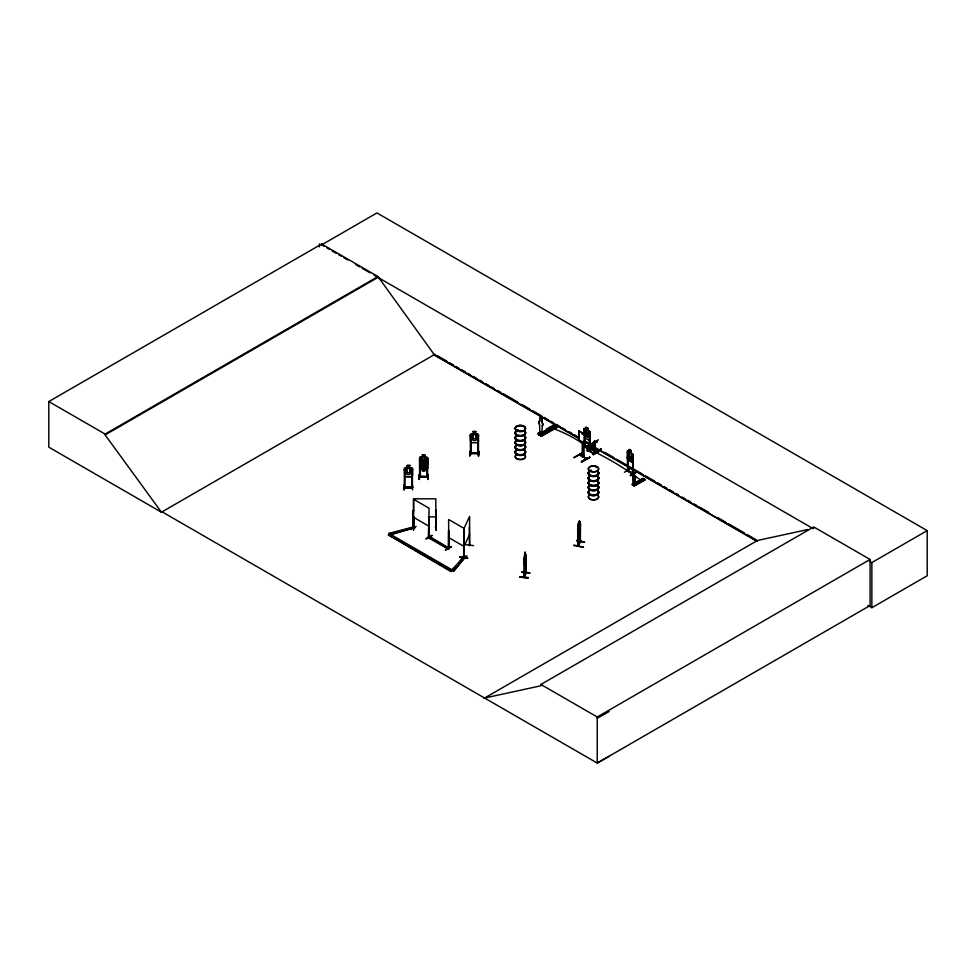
<?xml version="1.0" encoding="UTF-8"?>
<svg xmlns="http://www.w3.org/2000/svg" width="976" height="976" viewBox="0 0 976 976"><rect width="100%" height="100%" fill="white"/><g stroke="black" fill="none" stroke-linecap="round" stroke-linejoin="round"><path stroke-width="1.46" d="M419.46 474.312L418.985 479.472L419.46 474.69M419.448 479.472L419.436 474.312M419.582 463.771L420.424 465.979L426.817 465.979L427.744 463.722M419.534 458.94L420.29 458.94L420.375 477.166L419.448 476.337M420.424 465.979L426.744 465.857L427.659 463.71M419.68 467.943L419.68 457.781L420.449 456.963L419.582 457.805L419.619 477.215L419.534 476.337M426.927 477.191L427.72 476.325L427.573 477.215L419.448 477.166M426.841 476.532L420.29 476.337M427.659 459.11L426.902 458.94L426.902 477.166M427.732 479.484L427.769 474.312L427.854 479.436M584.051 441.945L584.038 446.447L584.953 446.703L584.295 444.824L583.977 446.52L589.833 449.899L590.114 431.636L590.163 449.716L583.977 446.52M584.075 434.43L584.343 428.281L584.612 446.788L584.88 437.626M584.282 446.313L584.307 437.297M404.332 469.59L405.077 469.602L404.332 469.59L404.32 487.854L404.418 486.939L405.15 487.353M403.881 485.292L404.137 490.123L404.284 484.974M412.409 487.28L404.357 486.975M405.235 467.626L411.567 467.76L412.531 468.504L412.531 474.531L411.591 476.727L405.211 476.642L404.369 468.407L407.09 467.65M405.211 476.642L411.591 476.678L412.531 474.531M405.077 487L411.713 487.268M407.09 465.491L409.81 465.467L407.09 465.491L407.175 467.785L405.821 468.504L405.821 472.652L407.175 474.446L409.713 474.482L411.079 472.726L411.079 468.578L409.713 467.821L409.81 465.467M409.81 467.748L412.531 468.504L412.348 487.976C413.592 486.487 410.615 487.061 411.774 487.939L411.701 469.688L412.445 469.7L411.701 469.688M412.738 485.401L412.494 489.891M478.447 453.132C475.434 453.718 469.224 452.144 470.432 453.913L470.395 434.454L473.201 433.771M470.383 453.681L478.447 453.779M478.435 453.328L470.383 453.023M471.103 435.65L470.347 435.808L471.103 435.65L471.176 453.877M471.079 453.694L471.018 452.998M475.837 431.563L473.116 431.477L473.201 433.832L471.847 434.552L471.847 438.7L473.201 440.493L475.739 440.53L477.105 438.761L477.105 434.625L475.739 433.856L475.837 431.514L473.201 431.612M475.837 433.734L478.557 434.613L478.374 454.023L477.654 453.986L478.533 453.779M477.593 433.759L471.298 433.808M477.728 435.735L478.472 435.747L477.728 435.735L477.801 454.011L477.715 453.303M478.557 440.579L477.618 442.775L471.237 442.689L470.395 440.42L470.481 434.491M478.46 456.28L478.667 451.119L478.46 455.902M478.765 451.449L478.521 456.182M541.753 434.308L542.278 425.768A2.769 1.598 60 0 0 541.875 421.986L541.875 419.546A1.379 0.793 60 0 0 540.899 417.85A1.379 0.793 60 0 0 539.923 418.423L539.801 420.924A2.769 1.598 60 0 0 539.521 424.17L539.862 433.368L540.728 432.563M634.742 484.669L635.01 479.021A1.842 1.061 60 0 0 634.742 476.508L634.254 473.872M634.815 484.633L635.095 478.984A1.842 1.061 60 0 0 634.815 476.459L634.742 476.508M459.672 557.259L467.736 558.321M459.72 556.808L467.736 558.016M528.37 577.536L520.208 576.975M525.893 554.758L525.966 572.814L524.563 576.731M525.966 572.863L525.905 572.107L525.466 572.595M580.33 528.162L580.061 530.834L578.048 534.336L579.976 530.81M541.875 434.235C536.58 432.197 543.522 433.027 539.435 432.514L539.435 434.491M540.094 433.429L540.326 435.003M538.862 434.71L538.276 433.039C541.68 431.148 538.728 434.259 540.85 432.868M633.607 473.75L633.522 475.702A1.842 1.061 60 0 0 633.241 477.911L633.253 484.047L634.058 483.828M633.217 483.925L634.095 483.718M633.973 483.815C633.18 485.926 634.168 482.351 633.375 484.157M573.803 545.584C588.016 547.914 585.576 547.719 573.937 545.035M525.442 562.005C523.136 572.326 523.661 553.758 525.503 553.477L525.796 573.278M578.292 527.613L578.024 546.133L578.634 522.197C580.122 518.512 580.476 529.224 578.548 531.066L578.121 530.029M580.049 541.265L580.671 540.948L577.707 546.035L577.694 526.625L578.609 522.172M580.354 542.095L580.244 522.184L580.354 542.095L580.671 541.033M580.622 541.692L578.121 546.096M416.179 526.454L410.335 529.565M445.52 549.878L451.388 546.462L445.544 549.866M517.268 430.148L517.902 430.55M517.146 430.05L517.146 430.282M518.097 430.196L517.487 430.074M518.402 430.465L517.744 429.843M589.992 470.737L591.541 470.505M591.456 470.847L591.407 470.761M596.19 467.321L596.983 467.211L596.324 467.504M539.801 432.819L540.667 433.039M524.649 553.612L525.125 551.928L524.563 562.383L524.332 561.371M524.649 554.344L524.942 553.416M524.563 560.602L525.015 555.015L524.49 577.463L524.637 553.477M520.135 577.292L520.22 576.657M521.757 572.034L529.858 572.79M524.161 558.028L524.161 577.438L524.271 576.328M525.454 572.497L525.356 553.087M524.515 577.377L525.893 572.814L524.173 577.389L524.49 576.755M633.412 483.73L635.449 485.121L635.291 484.255L634.217 485.499L632.424 483.828L632.948 485.109L643.538 478.984L632.643 484.938M627.873 453.047L627.336 452.742L628.068 452.925L627.751 471.103L627.336 451.363L627.885 450.961L633.168 454.645L633.18 474.129L632.582 473.86L632.79 455.609L633.436 475.751A1.842 1.061 60 0 0 633.168 477.959L633.485 483.754M586.796 432.71L588.601 431.746L587.381 433.6L588.552 436.955L586.991 433.856C586.222 436.882 583.965 434.454 586.576 433.124L585.38 429.891L586.905 432.71M589.785 438.395C588.394 443.324 591.541 432.673 589.162 431.294M632.387 462.392L633.046 460.611L632.436 462.49L627.873 459.903L627.336 457.317L627.983 459.818M419.582 462.014L420.522 459.745L426.902 459.806L427.744 462.014M419.68 462.026L420.583 459.818M463.759 539.435L463.612 557.711M469.334 527.321L469.59 545.633L469.346 544.693M465.528 544.596L473.494 545.608M469.212 545.56L469.297 544.718M463.978 557.54L463.881 528.724L469.602 516.389L469.602 545.413M633.461 473.946L634.168 473.702M624.42 472.286L630.252 468.626M463.881 546.78L469.602 534.445M435.418 527.369L435.503 527.65M627.287 470.822L633.119 474.092M632.509 473.116L633.29 473.262M633.375 474.007L627.666 470.676M470.286 451.327L469.712 456.17L470.298 451.034M578.695 522.294L579.207 521.404L578.695 523.038M579.463 520.684L579.439 523.026L580.049 521.879L578.048 525.356M580.61 523.575L580.11 541.997M576.706 540.533L584.575 542.034L576.584 540.423M577.719 545.303L580.073 541.57M414.141 527.833L413.763 526.991M413.726 510.838L413.726 498.809L435.833 498.809L435.857 527.87L435.503 526.991M589.992 470.505L590.639 470.676M591.31 470.481L590.761 470.225M455.89 566.507L450.985 571.57L388.436 534.897L450.985 571.009L464.344 556.039L465.784 556.442L453.572 571.326L394.792 537.813M458.708 563.213L464.344 556.039M453.572 571.326L465.784 556.442M578.304 545.694L578.036 544.913M419.448 476.996L427.634 476.983M413.153 528.333L413.409 510.131L413.177 528.358M428.745 537.044L429.05 508.191L413.409 499.163L413.409 528.187M428.574 537.178L428.781 519.012L428.525 537.215L429.586 536.495L449.143 548.353L447.996 549.012L428.452 537.727L428.549 536.69M464.051 557.357L464.234 528.504L448.594 519.476L448.862 548.646M448.899 548.012L448.655 548.805L448.594 530.444L448.362 548.671M427.744 467.919L425.024 468.761M549.72 429.818C550.427 427.5 546.377 430.013 549.525 429.708M627.958 450.924L627.336 451.363M427.634 476.532L419.448 476.508M552.526 425.756C562.054 431.319 548.219 424.731 554.148 425.182M539.02 434.954L554.71 425.39L538.642 434.747M554.71 425.39L538.227 434.344M540.399 435.723L541.229 436.065L540.423 435.747L557.089 426.744L554.148 424.828M556.515 426.414L556.906 426.939M635.449 484.34L634.217 485.841L645.124 479.887C638.402 475.837 647.271 483.193 641.927 478.972M633.863 485.658L644.953 479.472L643.001 478.35M629.215 451.705L629.276 449.448L631.228 450.546L631.094 461.733M631.228 450.546L629.215 449.485L629.276 460.709M632.424 453.511L633.168 454.645M633.314 455.914L632.582 455.731M628.044 470.273L627.275 470.103L627.934 470.469M630.362 475.385L636.218 472.018L630.411 475.446M426.073 538.654L431.917 535.263M426.097 538.972L432.051 535.629M445.373 550.147L451.388 546.841M463.734 557.003L464.027 557.015M461.245 559.309L467.126 555.881M162.162 511.875L161.528 512.254L48.8 447.167L48.8 401.563L321.641 244.037L377.968 276.55L434.296 354.678L579.085 438.273M321.641 244.037L321.641 244.878L376.968 212.939L927.2 530.615L927.2 575.755L871.873 607.694L867.92 605.401M48.8 401.563L105.127 434.076L377.968 276.55M609.17 756.254L597.227 763.061L162.089 511.839L161.443 512.205L105.127 434.918L377.968 277.391M161.443 512.205L434.93 354.312M539.801 418.484L539.923 418.423A1.379 0.793 60 0 1 540.777 417.923A1.379 0.793 60 0 1 541.753 419.619L541.753 422.059A2.769 1.598 60 0 1 542.156 425.841L542.278 425.768M539.801 420.924L539.923 420.851A2.769 1.598 60 0 0 539.399 424.243L539.521 424.17M538.276 433.039L540.118 432.246M546.792 429.062C555.454 432.966 542.558 429.489 548.402 428.135L551.342 430.062L548.402 428.135M551.452 426.378L554.392 428.305L551.452 426.378C545.608 427.732 558.504 431.209 549.842 427.305A192.76 160.65 -52.2 0 1 591.48 450.07M538.496 433.173L538.496 434.113L540.972 435.54L540.972 434.601L542.595 433.673L542.815 434.979L540.863 433.856M540.972 434.601L542.815 433.808M540.472 435.772L556.54 426.561M542.009 435.247L557.076 426.512M538.288 434.381L541.436 436.309L557.32 427.134L540.972 436.052L541.204 434.735M541.046 436.101L556.71 426.817M388.436 534.897L414.776 527.638L388.436 535.458M578.927 431.063L584.917 434.381L584.795 443.482L578.927 440.091L578.927 431.063L584.917 434.381M586.003 427.244L587.918 428.354L586.003 427.244L585.039 433.954L586.003 436.284L587.796 437.321L588.76 436.101L587.918 428.354M587.918 430.587L589.87 431.77M582.172 434.088L583.392 433.381L583.965 434.881L583.88 433.759L582.733 434.418M578.927 440.091L584.917 443.409M584.136 429.22L584.673 437.663M584.953 445.202L583.977 445.019M584.624 446.52L589.516 448.96M593.969 449.119C596.348 437.98 592.944 437.834 595.275 450.631M428.452 537.727L429.586 536.495M594.616 441.591L593.969 441.591M587.064 448.496L587.064 446.239L598.373 439.773M597.422 440.64L587.064 446.618M595.275 441.969L594.616 441.969M587.479 446.849L588.125 446.471L588.04 448.301M597.117 441.567L587.393 447.557M587.369 447.508L597.422 441.762M589.675 446.618L595.214 443.787L587.369 448.326M586.991 448.448L594.884 443.982M589.541 440.335C591.041 443.836 587.454 451.424 590.163 448.216L589.516 447.862M574.034 457.585C598.752 443.494 557.54 466.735 582.16 453.23M601.301 449.021L593.457 453.559L587.296 449.973L595.104 445.459M587.32 450.009L595.128 445.495M595.433 445.642L587.589 450.168L587.613 451.278L587.296 449.777L593.64 453.45M587.296 451.095L593.835 447.325M595.409 446.727L587.589 451.241L591.358 449.119L596.897 452.315L596.897 451.193L591.358 447.996L591.358 449.119M597.227 452.132L597.227 450.997L591.688 447.801L591.688 448.936L595.433 446.764M583.392 454.914L582.172 455.572L583.965 455.194L583.965 456.329L582.733 457.036L582.733 441.933M582.172 456.707L583.965 456.329L583.88 441.286M600.996 448.887L593.152 453.352L593.152 454.487L601.301 450.156L593.457 454.621L593.457 453.559M593.481 453.352L587.454 449.875M593.152 454.487L600.996 449.948M586.808 458.488C598.922 452.754 570.033 468.504 586.491 458.683C563.969 446.459 602.216 466.992 579.622 454.694M581.537 461.916L589.675 457.207M428.452 537.154L447.996 548.439L449.143 547.78M632.424 483.828L633.644 483.303M638.097 481.18C643.33 483.523 635.827 481.558 639.182 480.558L641.134 481.68M593.518 451.29A369.489 236.094 -7.2 0 1 642.086 481.131L640.134 480.009L641.208 479.387L643.16 480.509M633.692 484.194L643.001 478.508L632.253 484.718L634.388 485.841M633.839 485.621L644.733 479.667M634.229 485.853L644.99 479.728M483.95 698.401L757.437 540.497L807.823 529.541M484.584 698.023L540.911 685.774L540.911 684.469L813.752 526.942L870.08 559.455L870.08 605.535L597.227 763.061L597.227 716.982L870.08 559.455M813.752 528.248L813.118 528.626L374.04 275.122M869.262 561.041L871.873 562.554L927.2 530.615M597.227 718.299L609.17 711.492M518.146 430.575L517.243 430.636M591.285 470.847L590.041 470.664M464.027 557.674L463.966 539.325M392.181 536.312L389.583 534.799L388.936 533.384L414.105 526.784L414.776 527.638M388.936 533.945L414.105 527.357L414.776 528.199M518.024 430.745L517.219 430.745M548.61 428.976L549.305 428.928M413.47 527.528L414.092 527.833M639.78 481.766C639.731 479.899 639.158 482.766 639.927 480.997M629.276 451.815L628.312 452.01L628.312 456.158L629.276 458.476L631.094 459.513L632.07 458.281L632.07 454.133L631.094 452.84M627.58 470.017L627.751 471.103M632.729 472.97L632.997 474.092M404.418 487.622L412.506 487.732M632.729 473.165L627.934 470.664L633.18 473.47M632.875 473.689L632.79 455.609M413.665 525.356L413.69 529.773M435.869 525.356L436.126 530.139L435.93 525.308M435.833 527.833L435.833 509.777M413.482 530.102L413.665 524.978M436.101 530.102L435.882 524.978M420.583 459.879L426.841 459.818M419.582 467.919L420.583 468.687L426.878 468.712M419.582 467.98L422.303 468.761M428.464 516.865L435.833 516.865M420.449 457.012L426.78 456.975L427.744 457.805L427.744 467.968M404.259 487.841L412.433 487.927M525.6 559.358L525.369 562.042M521.696 572.192L529.87 573.058M520.196 577.048L528.382 577.877L520.147 577.231M576.584 540.68L584.465 542.217M464.344 556.601L465.784 557.015M388.936 533.384L453.572 570.765M627.629 470.688L627.544 452.62M549.525 428.793L549.525 429.904L548.183 429.391M629.276 452.559L631.094 453.584M629.276 456.707L631.094 457.732M321.641 244.878L324.264 246.391M326.887 247.904L329.51 249.417M332.121 250.93L336.049 253.199M338.672 254.712L341.295 256.224M343.918 257.737L347.846 260.006M355.703 264.545L359.632 266.814M362.255 268.327L370.111 272.853M590.114 431.636L589.297 431.441L589.236 449.497M586.064 429.586L584.014 429.196L584.075 435.174M589.077 431.392L584.099 428.427M584.6 437.699L589.187 440.274M437.565 355.825L446.776 361.144M449.411 362.669L453.364 364.951M455.987 366.464L458.622 367.989M461.258 369.501L465.21 371.783M467.846 373.308L470.469 374.833M473.104 376.346L477.057 378.627M479.692 380.152L482.315 381.665M486.268 383.946L488.903 385.471M491.538 386.984L494.161 388.509M498.114 390.79L500.749 392.303M503.384 393.828L517.866 402.185M521.806 404.467L529.712 409.029M532.335 410.542L541.558 415.861M544.181 417.386L548.134 419.668M550.769 421.181L553.404 422.706M556.039 424.231L559.98 426.5M562.615 428.025L565.25 429.55M569.191 431.819L571.826 433.344M574.461 434.869L578.414 437.15M586.308 441.701L590.26 443.982M604.742 452.339L613.953 457.659M616.588 459.184L631.069 467.541M633.692 469.066L642.916 474.385M645.539 475.898L654.762 481.229M657.385 482.742L661.338 485.023M663.973 486.548L666.608 488.061M669.243 489.586L673.184 491.867M675.819 493.38L678.454 494.905M682.395 497.187L685.03 498.699M687.665 500.224L690.3 501.737M694.253 504.019L696.876 505.544M699.511 507.056L708.722 512.388M717.946 517.707L725.839 522.258M728.474 523.783L744.273 532.896M746.896 534.421L756.119 539.74M584.356 441.311L756.79 540.875M433.429 354.556L578.707 438.431M583.99 441.481L589.272 444.531M591.907 446.056L631.521 468.931M634.168 470.456L756.986 541.363M554.148 425.06L557.076 426.756M587.637 446.191L587.723 448.118M587.064 446.239L587.479 448.728M591.688 448.936L593.969 450.253M594.945 450.814L594.299 450.436L594.299 441.408M589.187 448.021L589.833 448.399M640.134 480.009L642.086 481.131M581.842 461.733L589.65 457.549L581.537 461.538M633.79 483.828L633.095 483.535L633.095 484.852M633.79 485.145L633.192 483.474M413.409 517.219L429.05 526.247M448.594 537.532L464.234 546.56M430.892 537.813L449.143 548.353M540.911 684.469L597.227 716.982M632.912 485.109L632.265 484.73M539.96 432.917L539.289 432.6L539.289 434.576M539.899 433.137L539.887 432.112M577.694 532.554L578.048 534.336M871.873 562.554L871.873 607.694M635.291 484.255L635.291 484.877M633.107 454.645L633.107 460.66M628.068 452.925L628.129 471.018M593.64 453.254L593.481 454.67M584.795 434.454L584.795 443.482M584.624 445.361L584.624 446.898M583.392 442.506L583.392 456.048L582.245 456.707L582.245 441.652M579.049 431.002L579.049 440.03M542.595 433.673L542.595 434.613M427.659 457.781L427.573 477.215M414.092 516.853L414.056 527.882M413.726 516.865L413.714 528.358M405.077 469.602L404.979 487.878M319.433 243.866L319.433 246.855M105.127 434.076L105.127 434.918M598.044 476.8A5.246 3.026 0 0 1 593.506 481.351A5.246 3.026 0 0 1 588.967 476.8M597.971 477.118A5.161 2.977 0 0 1 593.506 481.583A5.161 2.977 0 0 1 589.028 477.118M597.971 481.009A5.161 2.977 0 0 1 593.506 485.475A5.161 2.977 0 0 1 589.028 481.009M597.995 481.107A5.185 2.989 0 0 1 593.506 485.597A5.185 2.989 0 0 1 589.016 481.107M597.995 481.485A5.185 2.989 0 0 1 593.506 485.975A5.185 2.989 0 0 1 589.016 481.485M598.044 471.823A5.246 3.026 0 0 1 593.506 476.361A5.246 3.026 0 0 1 588.967 471.823M597.971 476.288A5.161 2.977 0 0 1 593.506 480.753A5.161 2.977 0 0 1 589.028 476.288M597.983 472.128A5.173 2.989 0 0 1 593.506 476.617A5.173 2.989 0 0 1 589.028 472.128M598.044 476.544A5.246 3.026 0 0 1 593.506 481.095A5.246 3.026 0 0 1 588.967 476.544M598.044 471.567A5.246 3.026 0 0 1 593.506 476.105A5.246 3.026 0 0 1 588.967 471.567M597.983 471.298A5.173 2.989 0 0 1 593.506 475.776A5.173 2.989 0 0 1 589.028 471.298M598.044 491.001A5.246 3.026 0 0 1 593.506 495.552A5.246 3.026 0 0 1 588.967 491.001M597.971 491.318A5.161 2.977 0 0 1 593.506 495.784A5.161 2.977 0 0 1 589.028 491.318M597.995 495.308A5.185 2.989 0 0 1 593.506 499.797A5.185 2.989 0 0 1 589.016 495.308M597.983 495.479A5.173 2.989 0 0 1 593.506 499.956A5.173 2.989 0 0 1 589.028 495.479M598.044 486.024A5.246 3.026 0 0 1 593.506 490.562A5.246 3.026 0 0 1 588.967 486.024M597.971 490.489A5.161 2.977 0 0 1 593.506 494.954A5.161 2.977 0 0 1 589.028 490.489M597.983 486.329A5.173 2.989 0 0 1 593.506 490.818A5.173 2.989 0 0 1 589.028 486.329M598.044 490.745A5.246 3.026 0 0 1 593.506 495.296A5.246 3.026 0 0 1 588.967 490.745M598.044 485.767A5.246 3.026 0 0 1 593.506 490.306A5.246 3.026 0 0 1 588.967 485.767M597.983 485.499A5.173 2.989 0 0 1 593.506 489.976A5.173 2.989 0 0 1 589.028 485.499M524.905 436.528A5.246 3.026 0 0 1 520.367 441.067A5.246 3.026 0 0 1 515.816 436.528M524.832 436.833A5.161 2.977 0 0 1 520.367 441.311A5.161 2.977 0 0 1 515.889 436.833M524.82 440.737A5.148 2.977 0 0 1 520.367 445.202A5.148 2.977 0 0 1 515.901 440.737M524.905 431.538A5.246 3.026 0 0 1 520.367 436.089A5.246 3.026 0 0 1 515.816 431.538M524.832 436.004A5.161 2.977 0 0 1 520.367 440.469A5.161 2.977 0 0 1 515.889 436.004M524.844 431.856A5.173 2.989 0 0 1 520.367 436.333A5.173 2.989 0 0 1 515.877 431.856M524.905 436.272A5.246 3.026 0 0 1 520.367 440.81A5.246 3.026 0 0 1 515.816 436.272M524.905 431.282A5.246 3.026 0 0 1 520.367 435.833A5.246 3.026 0 0 1 515.816 431.282M524.844 431.014A5.173 2.989 0 0 1 520.367 435.503A5.173 2.989 0 0 1 515.877 431.014M524.905 450.729A5.246 3.026 0 0 1 520.367 455.267A5.246 3.026 0 0 1 515.816 450.729M524.844 451.034A5.173 2.989 0 0 1 520.367 455.511A5.173 2.989 0 0 1 515.877 451.034M524.82 454.938A5.136 2.965 0 0 1 520.367 459.391A5.136 2.965 0 0 1 515.914 454.938M524.82 441.481A5.148 2.977 0 0 1 520.367 445.947A5.148 2.977 0 0 1 515.901 441.481M524.844 455.206A5.185 2.989 0 0 1 520.367 459.696A5.185 2.989 0 0 1 515.877 455.206M524.905 445.739A5.246 3.026 0 0 1 520.367 450.29A5.246 3.026 0 0 1 515.816 445.739M524.832 450.204A5.161 2.977 0 0 1 520.367 454.67A5.161 2.977 0 0 1 515.889 450.204M524.844 446.056A5.173 2.989 0 0 1 520.367 450.534A5.173 2.989 0 0 1 515.877 446.056M524.905 450.473A5.246 3.026 0 0 1 520.367 455.011A5.246 3.026 0 0 1 515.816 450.473M524.905 445.483A5.246 3.026 0 0 1 520.367 450.034A5.246 3.026 0 0 1 515.816 445.483M524.844 445.215A5.173 2.989 0 0 1 520.367 449.704A5.173 2.989 0 0 1 515.877 445.215M422.303 454.743L422.401 457.097L421.034 457.829L421.034 461.977L422.401 463.759L422.401 467.894L424.938 467.894L426.292 457.842L424.938 457.097L425.024 454.743L422.303 454.792M421.303 462.783L423.108 465.418L421.388 467.968L423.694 465.93L425.939 467.968L424.231 465.43C427.732 462.746 424.804 461.404 423.657 464.942L421.303 462.783M579.354 523.746L578.548 529.285L579.354 523.746M422.401 461.965L421.034 463.746L421.034 467.894L422.401 468.639L422.303 470.981L425.024 470.932L424.938 468.639L426.292 467.894L426.292 463.746L424.938 461.965L424.938 457.829L422.401 457.829L422.401 461.977L424.938 461.977L422.401 461.965M636.23 472.286L630.423 475.739L636.279 472.36M424.938 463.746L422.401 463.746L424.938 463.759M424.487 469.749L422.852 469.749L422.852 470.481L424.487 470.481L424.487 469.749M424.487 455.243L422.852 455.243L422.852 455.987L424.487 455.987L424.487 455.243M475.288 432.002L473.653 431.978L473.653 432.722L475.288 432.746L475.288 432.002M475.739 434.601L473.201 434.564L473.201 438.712L475.739 438.749L475.739 434.601M409.261 465.955L407.626 465.942L407.626 466.674L409.261 466.699L409.261 465.955M409.713 468.553L407.175 468.517L407.175 472.665L409.713 472.701L409.713 468.553M630.777 450.814L629.605 450.143L630.777 451.546L630.777 450.814M587.479 428.623L586.32 427.952L587.479 429.355L587.479 428.623M587.796 431.392L586.003 430.355L586.003 434.503L587.796 435.54L587.796 431.392M590.907 471.371A5.185 2.989 0 0 0 598.691 468.785A5.185 2.989 0 0 0 590.907 466.186A5.185 2.989 0 0 0 590.907 471.371M590.919 471.615A5.161 2.977 0 0 0 598.666 469.041A5.161 2.977 0 0 0 590.919 466.455A5.161 2.977 0 0 0 590.919 471.615M593.506 486.219A5.161 2.977 0 0 0 597.971 481.754A5.148 2.977 0 0 1 593.506 486.219A5.148 2.977 0 0 1 589.04 481.766A5.161 2.977 0 0 0 593.506 486.219M517.78 430.916A5.173 2.989 0 0 0 525.539 428.33A5.173 2.989 0 0 0 517.78 425.743A5.173 2.989 0 0 0 517.78 430.916A5.173 2.989 0 0 0 525.539 428.354A5.173 2.989 0 0 0 517.78 425.768A5.173 2.989 0 0 0 517.78 430.941M517.792 431.343A5.148 2.977 0 0 0 525.515 428.769A5.148 2.977 0 0 0 517.792 426.195A5.148 2.977 0 0 0 517.792 431.343M520.367 445.471A5.173 2.989 0 0 0 524.844 440.993A5.185 2.989 0 0 1 520.367 445.495A5.185 2.989 0 0 1 515.877 441.006A5.173 2.989 0 0 0 520.367 445.471"/></g></svg>
